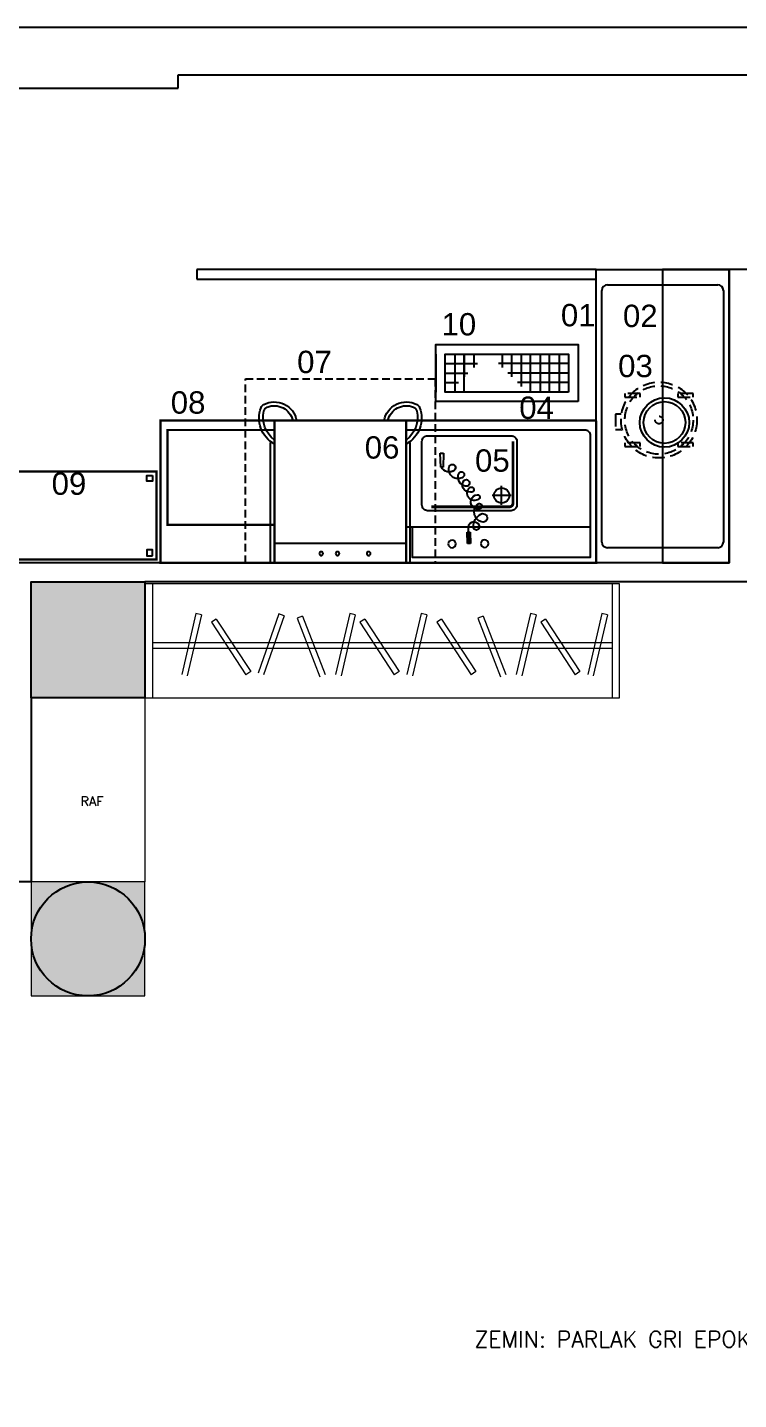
# Model space of a CAD drawing. Header units: centimetres. Extents: x 25718 to 30447, y -4730 to -3356.
# Drawn here: x 27964 to 28338, y -4129 to -3407 of the extents above; entities that cross this region are included whole.
import ezdxf
from ezdxf.enums import TextEntityAlignment as Align

# ---------------------------------------------------------------- set-up
doc = ezdxf.new("R2010")
doc.units = ezdxf.units.CM
for name, pattern in [('DUZ', [500, 500]), ('HIDDEN', [9.525, 6.35, -3.175]), ('{ Wide Dash }', [12, 4, -2, 4, -2])]:
    doc.linetypes.add(name, pattern=pattern)
for name, color, linetype in [('-DWG_ANA', 7, 'Continuous'), ('-DWG_DETAY1', 7, 'Continuous'), ('-DWG_DETAY2', 7, 'Continuous'), ('DUVAR', 7, 'Continuous'), ('HANE_betonarme', 6, 'Continuous'), ('HANE_duvar', 4, 'Continuous'), ('mn-yazı2', 11, 'Continuous'), ('S2000-002 Çizgi', 7, 'Continuous'), ('TEFRIS', 30, 'Continuous'), ('yazi', 7, 'Continuous')]:
    doc.layers.add(name, color=color, linetype=linetype)
doc.layers.add('HANE_tarama2', color=8, linetype='DUZ', lineweight=9)
doc.layers.add('mn-tefris', color=241, linetype='Continuous', lineweight=20)
doc.styles.add('gotic', font='romanstw.shx', dxfattribs={"width": 0.8})
doc.styles.add('lst_area', font='arial.ttf')

# ---------------------------------------------------------------- blocks, each defined once
blk = doc.blocks.new('COPARAB')
at = {"layer": '-DWG_ANA', "color": 0, "linetype": 'HIDDEN'}
for radius in [20, 18]:
    blk.add_circle((-1, 23), radius, dxfattribs=at)
at = {"layer": '-DWG_DETAY1', "color": 0, "linetype": 'HIDDEN'}
for points in [[(-15, 41), (-15, 33), (-13, 33), (-13, 41)], [(11, 41), (11, 33), (13, 33), (13, 41)], [(-15, 13), (-15, 5), (-13, 5), (-13, 13)], [(11, 13), (11, 5), (13, 5), (13, 13)]]:
    blk.add_lwpolyline(points, close=True, dxfattribs=at)
blk.add_lwpolyline([(-4, 3), (-4, 0), (4, 0), (4, 3)], dxfattribs=at)
blk.add_circle((-1, 23), 2, dxfattribs=at)
blk = doc.blocks.new('A$C5C694ACA')
at = {"layer": 'DUVAR', "color": 251}
for p, q in [((0, 0), (0, 75)), ((0, 75), (69.5, 75)), ((69.5, 75), (69.5, 0.4)), ((-2, 0.4), (-2, 63.41)), ((71.5, 0.4), (71.5, 63.41))]:
    blk.add_line(p, q, dxfattribs=at)
at = {"layer": 'TEFRIS', "color": 251}
blk.add_line((69.5, 10.4), (0, 10.4), dxfattribs=at)
at = {"layer": 'TEFRIS', "color": 251, "const_width": 1.2}
blk.add_lwpolyline([(0, 75), (69.5, 75), (69.5, 0), (0, 0)], close=True, dxfattribs=at)
at = {"layer": 'TEFRIS', "color": 251}
for centre in [(19.84, 4.93), (36.23, 4.93), (44.87, 4.93)]:
    blk.add_circle(centre, 1, dxfattribs=at)
for centre, radius, start, end in [((7.65, 76.29), 15.69, 159.30892, 240.81549), ((-4.22, 80.78), 3, 117.56389, 159.30892), ((9.57, 76.84), 15.46, 168.59589, 231.7339), ((-0.06, 72.81), 11.98, 10.51777, 117.56389), ((-2.64, 79.31), 3, 111.62438, 168.59589), ((-0.06, 72.81), 9.98, 12.65647, 111.62438), ((69.56, 72.81), 11.98, 62.43611, 169.48223), ((69.56, 72.81), 9.98, 68.37562, 167.34353), ((61.85, 76.29), 15.69, 299.18451, 20.69108), ((59.93, 76.84), 15.46, 308.2661, 11.40411), ((72.14, 79.31), 3, 11.40411, 68.37562), ((73.72, 80.78), 3, 20.69108, 62.43611)]:
    blk.add_arc(centre, radius, start, end, dxfattribs=at)
blk = doc.blocks.new('A$C7BE05278')
at = {"layer": 'S2000-002 Çizgi'}
h = blk.add_hatch(color=256, dxfattribs=at)
h.paths.add_polyline_path([(4.65, 9.9, -0.025454), (4.81, 10.42, 0.278063), (0.77, 7.52), (1.23, 7.32, -0.265675)])
h.paths.add_polyline_path([(5.35, 10.43, 0.028094), (4.81, 10.42, 0.025454), (4.65, 9.9, -0.030609), (5.18, 9.93, -0.027259)])
h.paths.add_polyline_path([(5.35, 10.43, 0.027259), (5.18, 9.93, -0.171751), (7.9, 8.98), (7.9, 8.98), (7.9, 8.98, -1.347305), (5.22, 7.15, -0.147228), (5.18, 9.93, 0.030609), (4.65, 9.9, 0.138731), (4.75, 7, 1.347306), (8.21, 9.37, 0.162476)])
h.paths.add_polyline_path([(12.46, 12.66), (12.73, 13.08, 0.483116), (4.81, 10.42, -0.028094), (5.35, 10.43, -0.470681)])
for p, q in [((14.4, 47.58), (14.34, 41.67)), ((14.4, 47.58), (14.34, 41.67)), ((15.96, 47.57), (14.4, 47.58)), ((15.96, 47.57), (14.4, 47.58)), ((15.05, 47.56), (14.97, 38.92)), ((15.9, 41.65), (15.96, 47.57)), ((15.9, 41.65), (15.96, 47.57)), ((14.34, 41.67), (15.9, 41.65)), ((14.34, 41.67), (15.9, 41.65)), ((0.47, 7.33), (0, 0.02)), ((0.47, 7.33), (0, 0.02)), ((1.54, 7.31), (0.47, 7.33)), ((1.54, 7.31), (0.47, 7.33)), ((1.86, 0), (1.54, 7.31)), ((1.86, 0), (1.54, 7.31)), ((0, 0.02), (1.86, 0))]:
    blk.add_line(p, q, dxfattribs=at)
for centre in [(6.31, 47.78), (23.47, 47.61)]:
    blk.add_circle(centre, 1.99, dxfattribs=at)
for centre, radius, start, end in [((17.83, 38.9), 2.86, 179.43001, 359.43001), ((19.09, 38.88), 1.6, 359.43001, 179.43001), ((25.13, 38.82), 7.64, 179.43001, 242.03458), ((23.49, 30.88), 5.53, 105.76632, 225.7833), ((22.59, 34.05), 2.23, 242.03458, 105.76632), ((20, 25.62), 3.8, 74.94983, 261.67628), ((20.62, 27.93), 1.41, 225.7833, 74.94983), ((18.07, 21.08), 3.83, 52.40892, 229.11119), ((19.64, 23.11), 1.26, 261.67628, 52.40892), ((14.42, 12.56), 4.98, 103.11986, 200.77428), ((15.59, 16.68), 3.77, 86.01564, 220.67721), ((13.69, 15.69), 1.76, 236.80878, 103.11986), ((16.45, 19.21), 1.37, 229.11119, 116.32433), ((4.79, 5.59), 4.31, 51.245, 156.7533), ((9.42, 8.58), 4.83, 57.01034, 197.57947), ((6.43, 7.63), 1.7, 197.57947, 51.245), ((11.21, 11.34), 1.54, 200.77428, 57.01034)]:
    blk.add_arc(centre, radius, start, end, dxfattribs=at)
blk.add_solid([(15.9, 41.65), (14.34, 41.67), (15.96, 47.57), (14.4, 47.58)], dxfattribs=at)

msp = doc.modelspace()

# ---------------------------------------------------------------- hatches: boundary and pattern name
at = {"layer": 'HANE_tarama2'}
h = msp.add_hatch(dxfattribs=at)
h.set_pattern_fill('JIS_STN_1E', color=256, scale=7, angle=90)
h.set_pattern_definition([(135, (28557.952, -5293.5246), (-4.949747, -4.949747), []), (135, (28557.952, -5288.5896), (-4.949747, -4.949747), [7, -3.5])])
h.paths.add_polyline_path([(27277.46, -4384.64), (27221.46, -4384.64), (27221.46, -4330.64), (27277.46, -4330.64)])
edge = h.paths.add_edge_path()
edge.add_arc((27587.46, -4354.64), 30, 0, 360)
edge = h.paths.add_edge_path()
edge.add_arc((27995.46, -4354.64), 30, 0, 360)
edge = h.paths.add_edge_path()
edge.add_arc((27995.46, -3886.64), 30, 0, 360)
edge = h.paths.add_edge_path()
edge.add_arc((27587.46, -3886.64), 30, 0, 360)
at = {"layer": 'mn-tefris'}
h = msp.add_hatch(color=1, dxfattribs=at)
h.dxf.hatch_style = 1
h.paths.add_polyline_path([(28139.96, -4159.64), (28139.96, -4224.64), (28204.96, -4224.64)])
h.paths.add_polyline_path([(27689.88, -4159.64), (27624.88, -4224.64), (27689.88, -4224.64)])
h.paths.add_polyline_path([(27965.46, -3698.64), (27965.46, -3759.64), (28025.46, -3759.64), (28025.46, -3698.64)])
edge = h.paths.add_edge_path()
edge.add_line((27557.46, -3856.64), (27557.46, -3886.64))
edge.add_arc((27587.46, -3886.64), 30, 90, 180, ccw=False)
edge.add_line((27587.46, -3856.64), (27557.46, -3856.64))
edge = h.paths.add_edge_path()
edge.add_arc((27587.46, -3886.64), 30, 0, 90, ccw=False)
edge.add_line((27617.46, -3886.64), (27617.46, -3856.64))
edge.add_line((27617.46, -3856.64), (27587.46, -3856.64))
edge = h.paths.add_edge_path()
edge.add_line((27587.46, -3916.64), (27617.46, -3916.64))
edge.add_line((27617.46, -3916.64), (27617.46, -3886.64))
edge.add_arc((27587.46, -3886.64), 30, -90, 0, ccw=False)
edge = h.paths.add_edge_path()
edge.add_line((27557.46, -3886.64), (27557.46, -3916.64))
edge.add_line((27557.46, -3916.64), (27587.46, -3916.64))
edge.add_arc((27587.46, -3886.64), 30, 180, 269.99876, ccw=False)
edge = h.paths.add_edge_path()
edge.add_line((27965.46, -3856.64), (27965.46, -3886.64))
edge.add_arc((27995.46, -3886.64), 30, 90, 180, ccw=False)
edge.add_line((27995.46, -3856.64), (27965.46, -3856.64))
edge = h.paths.add_edge_path()
edge.add_arc((27995.46, -3886.64), 30, 0, 90, ccw=False)
edge.add_line((28025.46, -3886.64), (28025.46, -3856.64))
edge.add_line((28025.46, -3856.64), (27995.46, -3856.64))
edge = h.paths.add_edge_path()
edge.add_line((27995.46, -3916.64), (28025.46, -3916.64))
edge.add_line((28025.46, -3916.64), (28025.46, -3886.64))
edge.add_arc((27995.46, -3886.64), 30, -90, 0, ccw=False)
edge = h.paths.add_edge_path()
edge.add_line((27965.46, -3886.64), (27965.46, -3916.64))
edge.add_line((27965.46, -3916.64), (27995.46, -3916.64))
edge.add_arc((27995.46, -3886.64), 30, 180, 270, ccw=False)
edge = h.paths.add_edge_path()
edge.add_line((27965.46, -4324.64), (27965.46, -4354.64))
edge.add_arc((27995.46, -4354.64), 30, 90, 180, ccw=False)
edge.add_line((27995.46, -4324.64), (27965.46, -4324.64))
edge = h.paths.add_edge_path()
edge.add_line((27965.46, -4354.64), (27965.46, -4384.64))
edge.add_line((27965.46, -4384.64), (27995.46, -4384.64))
edge.add_arc((27995.46, -4354.64), 30, 180, 270, ccw=False)
edge = h.paths.add_edge_path()
edge.add_arc((27995.46, -4354.64), 30, 0, 90, ccw=False)
edge.add_line((28025.46, -4354.64), (28025.46, -4324.64))
edge.add_line((28025.46, -4324.64), (27995.46, -4324.64))
edge = h.paths.add_edge_path()
edge.add_line((27995.46, -4384.64), (28025.46, -4384.64))
edge.add_line((28025.46, -4384.64), (28025.46, -4354.64))
edge.add_arc((27995.46, -4354.64), 30, -90, 0, ccw=False)
edge = h.paths.add_edge_path()
edge.add_line((27557.46, -4324.64), (27557.46, -4354.64))
edge.add_arc((27587.46, -4354.64), 30, 90, 180, ccw=False)
edge.add_line((27587.46, -4324.64), (27557.46, -4324.64))
edge = h.paths.add_edge_path()
edge.add_line((27557.46, -4354.64), (27557.46, -4384.64))
edge.add_line((27557.46, -4384.64), (27587.46, -4384.64))
edge.add_arc((27587.46, -4354.64), 30, 180, 270, ccw=False)
edge = h.paths.add_edge_path()
edge.add_line((27587.46, -4384.64), (27617.46, -4384.64))
edge.add_line((27617.46, -4384.64), (27617.46, -4354.64))
edge.add_arc((27587.46, -4354.64), 30, -90, 0, ccw=False)
edge = h.paths.add_edge_path()
edge.add_arc((27587.46, -4354.64), 30, 0, 90, ccw=False)
edge.add_line((27617.46, -4354.64), (27617.46, -4324.64))
edge.add_line((27617.46, -4324.64), (27587.46, -4324.64))

# ---------------------------------------------------------------- linework, layer by layer
at = {"layer": '-DWG_ANA', "color": 0, "const_width": 1.2}
for points in [[(28093.62, -3688.64), (28093.62, -3613.64), (28033.61, -3613.64), (28033.61, -3688.64)], [(27956.65, -3686.82), (28031.48, -3686.82), (28031.48, -3640.53), (27956.65, -3640.53)]]:
    msp.add_lwpolyline(points, close=True, dxfattribs=at)
for points in [[(28093.62, -3618.64), (28037.27, -3618.64), (28037.27, -3668.64), (28093.62, -3668.64)], [(28263.12, -3613.64), (28263.12, -3688.64), (28163.12, -3688.64), (28163.12, -3613.64)], [(28263.12, -3613.64), (28163.12, -3613.64)]]:
    msp.add_lwpolyline(points, dxfattribs=at)
at = {"layer": '-DWG_DETAY1', "color": 0}
msp.add_lwpolyline([(28218.33, -3661.11), (28174.33, -3661.11, -0.414214), (28171.33, -3658.11), (28171.33, -3624.64, -0.414214), (28174.33, -3621.64), (28218.33, -3621.64, -0.414214), (28221.33, -3624.64), (28221.33, -3658.11, -0.414214)], format="xyb", close=True, dxfattribs=at)
at = {"layer": '-DWG_DETAY1', "color": 0, "linetype": 'Continuous'}
msp.add_lwpolyline([(28163.12, -3669.64), (28260.12, -3669.64)], dxfattribs=at)
msp.add_lwpolyline([(28163.12, -3669.64), (28260.12, -3669.64)], dxfattribs=at)
at = {"layer": '-DWG_DETAY2', "color": 0}
msp.add_lwpolyline([(28166.12, -3669.64), (28166.12, -3685.64), (28260.12, -3685.64), (28260.12, -3621.64, 0.414214), (28257.12, -3618.64), (28163.12, -3618.64)], format="xyb", dxfattribs=at)
at = {"layer": '-DWG_DETAY2', "color": 0, "const_width": 1.5}
msp.add_lwpolyline([(28176.33, -3659.11), (28217.33, -3659.11, 0.414214), (28219.33, -3657.11), (28219.33, -3624.64)], format="xyb", dxfattribs=at)
at = {"layer": '-DWG_DETAY2', "color": 0}
for points in [[(28213.33, -3658.11), (28213.33, -3648.11)], [(28218.33, -3653.11), (28208.33, -3653.11)], [(28163.12, -3669.64), (28260.12, -3669.64)]]:
    msp.add_lwpolyline(points, dxfattribs=at)
msp.add_circle((28213.33, -3653.11), 4, dxfattribs=at)
for p, q in [((28263.12, -3534.14), (28052.84, -3534.14)), ((28052.84, -3534.14), (28052.84, -3539.14)), ((28052.84, -3539.14), (28263.12, -3539.14)), ((28263.12, -3539.14), (28263.12, -3534.14)), ((28263.12, -3539.14), (28263.12, -3539.14)), ((28266.12, -3677.64), (28266.12, -3545.14)), ((28269.12, -3542.14), (28327.12, -3542.14)), ((28330.12, -3545.14), (28330.12, -3677.64)), ((28327.12, -3680.64), (28269.12, -3680.64))]:
    msp.add_line(p, q)
at = {"color": 0}
for p, q in [((28178.6, -3578.64), (28178.6, -3598.64)), ((28183.6, -3598.64), (28183.6, -3578.64)), ((28183.6, -3583.64), (28200.6, -3583.64)), ((28188.6, -3578.64), (28188.6, -3595.64)), ((28188.6, -3578.64), (28188.6, -3598.64)), ((28193.6, -3598.64), (28193.6, -3578.64)), ((28193.6, -3578.64), (28193.6, -3590.64)), ((28198.6, -3578.64), (28198.6, -3585.64)), ((28248.6, -3583.64), (28211.6, -3583.64)), ((28213.6, -3578.64), (28213.6, -3585.64)), ((28218.6, -3578.64), (28218.6, -3590.64)), ((28223.6, -3578.64), (28223.6, -3595.64)), ((28228.6, -3598.64), (28228.6, -3578.64)), ((28233.6, -3578.64), (28233.6, -3598.64)), ((28238.6, -3598.64), (28238.6, -3578.64)), ((28243.6, -3578.64), (28243.6, -3598.64)), ((28183.6, -3588.64), (28195.6, -3588.64)), ((28248.6, -3588.64), (28216.6, -3588.64)), ((28183.6, -3593.64), (28190.6, -3593.64)), ((28248.6, -3593.64), (28221.6, -3593.64))]:
    msp.add_line(p, q, dxfattribs=at)
for points in [[(28263.12, -3534.14), (28333.12, -3534.14), (28333.12, -3688.64), (28263.12, -3688.64), (28263.12, -3534.14)], [(28029.48, -3642.53), (28029.48, -3645.53), (28026.48, -3645.53), (28026.48, -3642.53), (28029.48, -3642.53)], [(28029.48, -3684.82), (28029.48, -3681.82), (28026.48, -3681.82), (28026.48, -3684.82), (28029.48, -3684.82)]]:
    msp.add_lwpolyline(points)
msp.add_lwpolyline([(28333.12, -3534.14), (28298.12, -3534.14), (28298.12, -3688.64), (28333.12, -3688.64)], close=True)
for points in [[(28253.6, -3603.64), (28178.6, -3603.64), (28178.6, -3573.64), (28253.6, -3573.64)], [(28248.6, -3598.64), (28183.6, -3598.64), (28183.6, -3578.64), (28248.6, -3578.64)]]:
    msp.add_lwpolyline(points, close=True, dxfattribs=at)
at = {"linetype": '{ Wide Dash }'}
msp.add_lwpolyline([(28078.37, -3688.64), (28078.37, -3591.64), (28178.37, -3591.64), (28178.37, -3688.64), (28078.37, -3688.64)], dxfattribs=at)
for radius in [13, 11]:
    msp.add_circle((28299.11, -3614.67), radius)
for centre, start, end in [((28269.12, -3545.14), 90, 180), ((28327.12, -3545.14), 360, 90), ((28269.12, -3677.64), 180, 270), ((28327.12, -3677.64), 270, 360)]:
    msp.add_arc(centre, 3, start, end)
at = {"layer": 'HANE_betonarme'}
msp.add_circle((27995.46, -3886.64), 30, dxfattribs=at)
at = {"layer": 'HANE_duvar'}
for p, q in [((28499.95, -3406.64), (27388.46, -3406.64)), ((28042.95, -3431.64), (28477.95, -3431.64)), ((28042.95, -3438.64), (28042.95, -3431.64)), ((27412.46, -3438.64), (28042.95, -3438.64)), ((27965.46, -3698.64), (28025.46, -3698.64)), ((28275.46, -3698.64), (28025.46, -3698.64)), ((28477.95, -3698.64), (28275.46, -3698.64))]:
    msp.add_line(p, q, dxfattribs=at)
for points in [[(28333.12, -3688.64), (27955.46, -3688.64), (27955.46, -3846.64), (27557.58, -3846.64), (27557.58, -3883.87)], [(27965.46, -3759.64), (27965.46, -3856.64), (27557.46, -3856.64)]]:
    msp.add_lwpolyline(points, dxfattribs=at)
msp.add_lwpolyline([(28025.46, -3698.64), (28025.46, -3759.64), (27965.46, -3759.64), (27965.46, -3698.64)], close=True, dxfattribs=at)
at = {"layer": 'HANE_tarama2'}
msp.add_lwpolyline([(28025.46, -3916.64), (28025.46, -3856.64), (27965.46, -3856.64), (27965.46, -3916.64)], close=True, dxfattribs=at)
at = {"layer": 'mn-tefris'}
for p, q in [((28029.46, -3699.64), (28029.46, -3759.64)), ((28271.46, -3699.64), (28271.46, -3759.64)), ((28052.29, -3715.31), (28044.82, -3747.45)), ((28055.21, -3715.99), (28047.74, -3748.13)), ((28055.21, -3715.99), (28052.29, -3715.31)), ((28063.04, -3718.27), (28060.53, -3719.91)), ((28060.53, -3719.91), (28078.64, -3747.5)), ((28063.04, -3718.27), (28081.15, -3745.85)), ((28095.89, -3715.49), (28085, -3746.64)), ((28098.72, -3716.48), (28087.83, -3747.63)), ((28098.72, -3716.48), (28095.89, -3715.49)), ((28108.45, -3716.67), (28105.65, -3717.75)), ((28105.65, -3717.75), (28117.53, -3748.53)), ((28108.45, -3716.67), (28120.33, -3747.45)), ((28133.31, -3715.31), (28125.83, -3747.45)), ((28136.23, -3715.99), (28128.76, -3748.13)), ((28136.23, -3715.99), (28133.31, -3715.31)), ((28141.18, -3718.27), (28138.67, -3719.91)), ((28138.67, -3719.91), (28156.78, -3747.5)), ((28141.18, -3718.27), (28159.28, -3745.85)), ((28170.92, -3715.31), (28163.45, -3747.45)), ((28173.85, -3715.99), (28166.37, -3748.13)), ((28173.85, -3715.99), (28170.92, -3715.31)), ((28181.68, -3718.27), (28179.17, -3719.91)), ((28179.17, -3719.91), (28197.28, -3747.5)), ((28181.68, -3718.27), (28199.79, -3745.85)), ((28203.67, -3716.67), (28200.87, -3717.75)), ((28200.87, -3717.75), (28212.75, -3748.53)), ((28203.67, -3716.67), (28215.55, -3747.45)), ((28228.53, -3715.31), (28221.05, -3747.45)), ((28231.45, -3715.99), (28223.97, -3748.13)), ((28231.45, -3715.99), (28228.53, -3715.31)), ((28236.39, -3718.27), (28233.89, -3719.91)), ((28233.89, -3719.91), (28251.99, -3747.5)), ((28236.39, -3718.27), (28254.5, -3745.85)), ((28266.14, -3715.31), (28258.67, -3747.45)), ((28269.06, -3715.99), (28261.59, -3748.13)), ((28269.06, -3715.99), (28266.14, -3715.31)), ((28271.46, -3730.64), (28029.46, -3730.64)), ((28271.46, -3733.64), (28029.46, -3733.64)), ((28081.15, -3745.85), (28078.64, -3747.5)), ((28159.28, -3745.85), (28156.78, -3747.5)), ((28199.79, -3745.85), (28197.28, -3747.5)), ((28254.5, -3745.85), (28251.99, -3747.5)), ((28025.46, -3759.64), (28025.46, -3856.64))]:
    msp.add_line(p, q, dxfattribs=at)
for points in [[(28025.46, -3699.64), (28025.46, -3759.64), (28275.46, -3759.64), (28275.46, -3699.64)], [(28025.46, -3916.64), (28025.46, -3856.64), (27965.46, -3856.64), (27965.46, -3916.64)]]:
    msp.add_lwpolyline(points, close=True, dxfattribs=at)
at = {"layer": 'S2000-002 Çizgi'}
msp.add_lwpolyline([(28499.95, -3534.14), (28333.12, -3534.14), (28333.12, -3539.65), (28333.12, -3539.65), (28333.12, -3688.64)], dxfattribs=at)

# ---------------------------------------------------------------- block references
at = {"layer": '-DWG_ANA', "color": 0, "xscale": -1}
msp.add_blockref('A$C5C694ACA', (28163.12, -3688.64), dxfattribs=at)
at = {"rotation": 270}
msp.add_blockref('COPARAB', (28273.21, -3614.37), dxfattribs=at)
at = {"layer": 'S2000-002 Çizgi', "xscale": -1, "rotation": 180}
msp.add_blockref('A$C7BE05278', (28180.9, -3630.84), dxfattribs=at)

# ---------------------------------------------------------------- texts
at = {"layer": 'mn-yazı2', "style": 'gotic'}
for s, height, p in [('RAF', 5, (27997.55, -3814.13)), ('ZEMIN: PARLAK GRI EPOKSI', 8.5, (28277.03, -4097.48))]:
    msp.add_text(s, height=height, dxfattribs=at).set_placement(p, align=Align.MIDDLE)
at = {"layer": 'yazi', "style": 'lst_area'}
for s, p in [('01', (28244.53, -3564.02)), ('02', (28277.22, -3564.41)), ('10', (28181.65, -3568.83)), ('07', (28105.61, -3588.66)), ('03', (28274.68, -3590.8)), ('08', (28039.04, -3610.02)), ('04', (28222.61, -3612.78)), ('06', (28141.22, -3633.69)), ('05', (28199.32, -3640.59)), ('09', (27976.3, -3652.77))]:
    msp.add_text(s, height=11.76, dxfattribs=at).set_placement(p)

doc.saveas('drawing.dxf')
